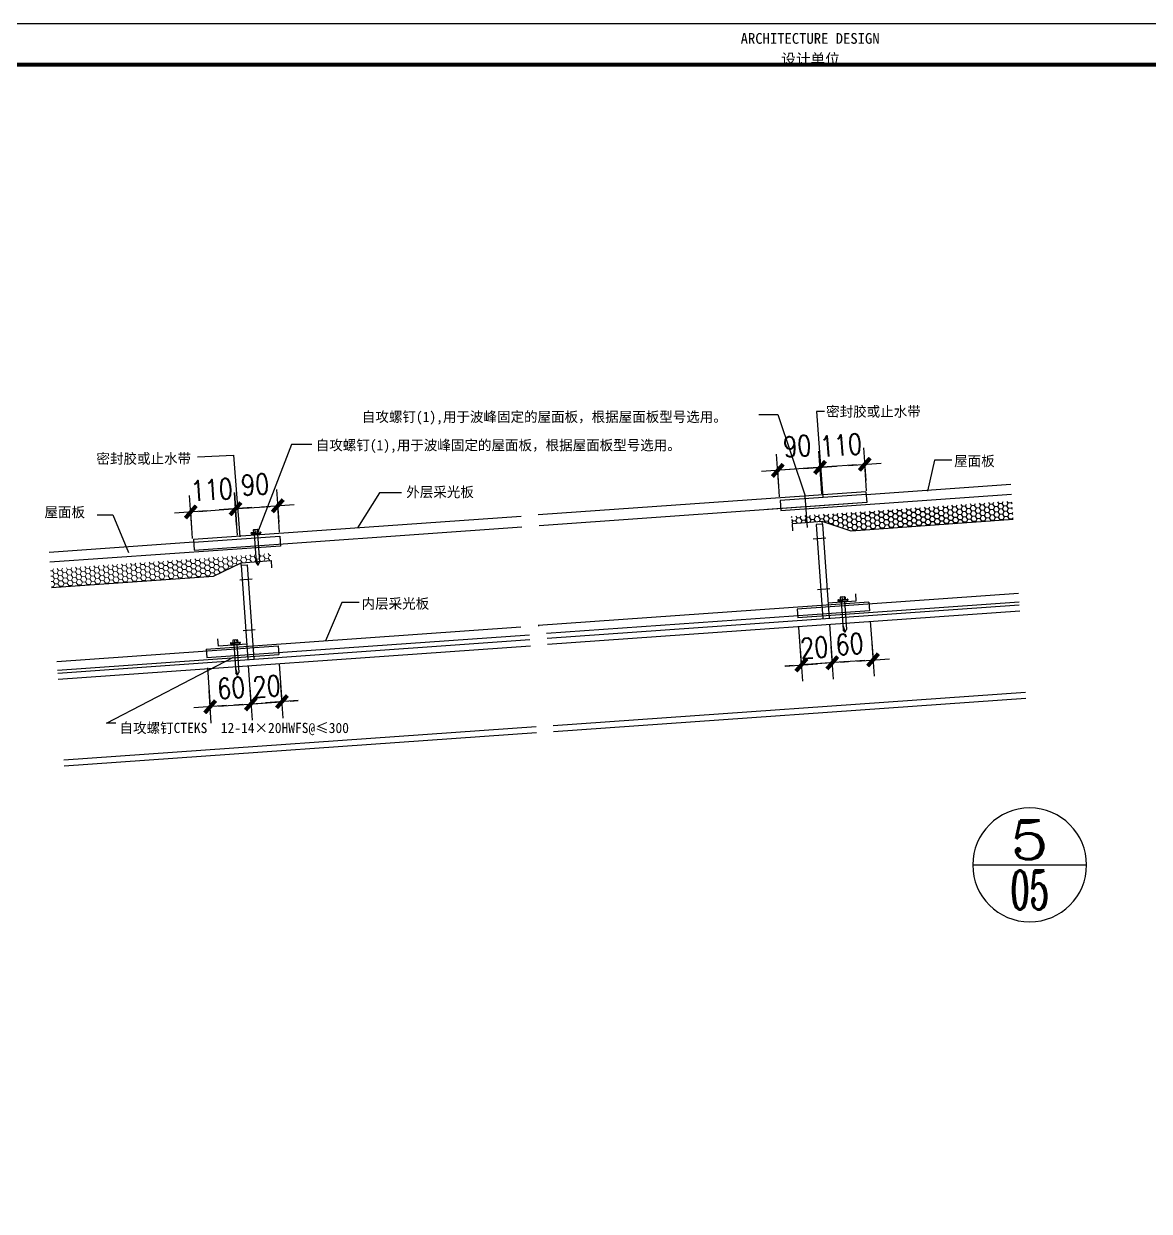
# Model space of a CAD drawing. Extents: x 69728788 to 150676229, y 20164216 to 43663798.
# Drawn here: x 75252680 to 75266445, y 20179397 to 20193916 of the extents above; entities that cross this region are included whole.
import ezdxf
from ezdxf.enums import TextEntityAlignment as Align

# ---------------------------------------------------------------- set-up
doc = ezdxf.new("R2010")
doc.units = 0
doc.header["$LTSCALE"] = 1000
doc.header["$MEASUREMENT"] = 0
doc.linetypes.add('ACAD_ISO02W100', pattern=[15, 12, -3])
doc.layers.get('0').update_dxf_attribs({"linetype": 'CONTINUOUS'})
doc.layers.get('DEFPOINTS').update_dxf_attribs({"linetype": 'CONTINUOUS'})
doc.layers.add('114', color=2, linetype='CONTINUOUS', lineweight=18)
for name, color, linetype in [('2048', 7, 'CONTINUOUS'), ('LAYER1', 51, 'CONTINUOUS'), ('LAYER2', 51, 'ACAD_ISO02W100'), ('PUB_DIM', 3, 'CONTINUOUS'), ('PUB_TEXT', 7, 'CONTINUOUS'), ('PUB_TITLE', 4, 'CONTINUOUS'), ('WALL', 6, 'CONTINUOUS'), ('WINDOW', 4, 'CONTINUOUS'), ('图框', 253, 'CONTINUOUS')]:
    doc.layers.add(name, color=color, linetype=linetype)
doc.styles.add('COMP', font='complex', dxfattribs={"bigfont": 'hztxt'})
doc.styles.add('D50', font='romans.shx', dxfattribs={"width": 0.8, "height": 250, "bigfont": 'hztxt.shx'})
doc.styles.add('宋体', font='SimSun.ttf', dxfattribs={"width": 0.8})
doc.styles.add('黑体', font='simhei.ttf', dxfattribs={"width": 0.6, "height": 4.3})
doc.dimstyles.new('100-N', dxfattribs={"dimscale": 0, "dimtxt": 250, "dimasz": 100, "dimexe": 1.25, "dimexo": 0.625, "dimgap": 125, "dimtad": 1, "dimdec": 0, "dimdsep": 46, "dimtxsty": 'D50', "dimblk1": 'JZF', "dimblk2": 'JZF', "dimsah": 1, "dimcen": 2.5, "dimclrt": 225, "dimadec": 0, "dimazin": 0, "dimtfac": 1, "dimtdec": 0, "dimtmove": 2, "dimatfit": 3, "dimldrblk": 'JZF', "dimfxl": 1, "dimtolj": 1, "dimtzin": 0, "dimarcsym": 0})

# ---------------------------------------------------------------- blocks, each defined once
blk = doc.blocks.new('JZF')
for p, q in [((0, 2), (0, -2)), ((-2, 0), (2, 0))]:
    blk.add_line(p, q)
at = {"color": 3, "const_width": 0.5}
blk.add_lwpolyline([(-0.71, -0.71), (0.71, 0.71)], dxfattribs=at)
blk = doc.blocks.new('*D311')
at = {"layer": 'DEFPOINTS', "color": 0}
for p in [(75277016, 19920629), (75276519, 19920599), (75277050, 19920159)]:
    blk.add_point(p, dxfattribs=at)
at = {"layer": 'LAYER2', "color": 0, "lineweight": -2}
for p, q in [((75277016, 19920628), (75277050, 19920158)), ((75276519, 19920598), (75276552, 19920122)), ((75276652, 19920131), (75276950, 19920152))]:
    blk.add_line(p, q, dxfattribs=at)
at = {"layer": 'LAYER2', "color": 0, "lineweight": -2, "xscale": 100, "yscale": 100, "zscale": 100}
for p, rotation in [((75276552, 19920124), 184.0477285528069), ((75277050, 19920159), 4.047728552806918)]:
    blk.add_blockref('JZF', p, dxfattribs=dict(at, rotation=rotation))
at = {"layer": 'LAYER2', "color": 225, "insert": (75276809, 19920354), "char_height": 250, "attachment_point": 5, "rotation": 4.0477, "style": 'D50'}
blk.add_mtext('\\A1;60', dxfattribs=at)
blk = doc.blocks.new('*D312')
at = {"layer": 'DEFPOINTS', "color": 0}
for p in [(75277016, 19920629), (75277397, 19920650), (75277430, 19920186)]:
    blk.add_point(p, dxfattribs=at)
at = {"layer": 'LAYER2', "color": 0, "lineweight": -2}
for p, q in [((75277397, 19920650), (75277430, 19920184)), ((75277050, 19920159), (75277430, 19920186)), ((75277529, 19920193), (75277629, 19920200)), ((75276950, 19920152), (75276850, 19920145))]:
    blk.add_line(p, q, dxfattribs=at)
at = {"layer": 'LAYER2', "color": 0, "lineweight": -2, "xscale": 100, "yscale": 100, "zscale": 100}
for p, rotation in [((75277050, 19920159), 4.047728552806937), ((75277430, 19920186), 184.0477285528069)]:
    blk.add_blockref('JZF', p, dxfattribs=dict(at, rotation=rotation))
at = {"layer": 'LAYER2', "color": 225, "insert": (75277243, 19920373), "char_height": 250, "attachment_point": 5, "rotation": 4.0477, "style": 'D50'}
blk.add_mtext('\\A1;20', dxfattribs=at)
blk = doc.blocks.new('*D313')
at = {"layer": 'DEFPOINTS', "color": 0}
for p in [(75276862, 19922545), (75276885, 19922220), (75276338, 19922181)]:
    blk.add_point(p, dxfattribs=at)
at = {"layer": 'LAYER2', "color": 0, "lineweight": -2}
for p, q in [((75276338, 19922182), (75276315, 19922507)), ((75276415, 19922513), (75276762, 19922538)), ((75276885, 19922221), (75276862, 19922546))]:
    blk.add_line(p, q, dxfattribs=at)
at = {"layer": 'LAYER2', "color": 0, "lineweight": -2, "xscale": 100, "yscale": 100, "zscale": 100}
for p, rotation in [((75276315, 19922506), 184.0477285528069), ((75276862, 19922545), 4.047728552806918)]:
    blk.add_blockref('JZF', p, dxfattribs=dict(at, rotation=rotation))
at = {"layer": 'LAYER2', "color": 225, "insert": (75276571, 19922777), "char_height": 250, "attachment_point": 5, "rotation": 4.0477, "style": 'D50'}
blk.add_mtext('\\A1;110', dxfattribs=at)
blk = doc.blocks.new('*D314')
at = {"layer": 'DEFPOINTS', "color": 0}
for p in [(75277379, 19922581), (75276885, 19922220), (75277402, 19922257)]:
    blk.add_point(p, dxfattribs=at)
at = {"layer": 'LAYER2', "color": 0, "lineweight": -2}
for p, q in [((75276962, 19922552), (75277280, 19922574)), ((75277402, 19922257), (75277379, 19922583))]:
    blk.add_line(p, q, dxfattribs=at)
at = {"layer": 'LAYER2', "color": 0, "lineweight": -2, "xscale": 100, "yscale": 100, "zscale": 100}
for p, rotation in [((75277379, 19922581), 4.047728552806918), ((75276862, 19922545), 184.0477285528069)]:
    blk.add_blockref('JZF', p, dxfattribs=dict(at, rotation=rotation))
at = {"layer": 'LAYER2', "color": 225, "insert": (75277101, 19922841), "char_height": 250, "attachment_point": 5, "rotation": 4.0477, "style": 'D50'}
blk.add_mtext('\\A1;90', dxfattribs=at)
blk = doc.blocks.new('*D315')
at = {"layer": 'DEFPOINTS', "color": 0}
for p in [(75284011, 19923051), (75284034, 19922726), (75284581, 19922765)]:
    blk.add_point(p, dxfattribs=at)
at = {"layer": 'LAYER2', "color": 0, "lineweight": -2}
for p, q in [((75284458, 19923082), (75284111, 19923058)), ((75284581, 19922765), (75284558, 19923091)), ((75284034, 19922726), (75284011, 19923052))]:
    blk.add_line(p, q, dxfattribs=at)
at = {"layer": 'LAYER2', "color": 0, "lineweight": -2, "xscale": 100, "yscale": 100, "zscale": 100}
for p, rotation in [((75284011, 19923051), 184.0477285528069), ((75284558, 19923089), 4.047728552806937)]:
    blk.add_blockref('JZF', p, dxfattribs=dict(at, rotation=rotation))
at = {"layer": 'LAYER2', "color": 225, "insert": (75284267, 19923322), "char_height": 250, "attachment_point": 5, "rotation": 4.0477, "style": 'D50'}
blk.add_mtext('\\A1;110', dxfattribs=at)
blk = doc.blocks.new('*D316')
at = {"layer": 'DEFPOINTS', "color": 0}
for p in [(75283494, 19923014), (75283517, 19922689), (75284034, 19922726)]:
    blk.add_point(p, dxfattribs=at)
at = {"layer": 'LAYER2', "color": 0, "lineweight": -2}
for p, q in [((75283517, 19922690), (75283494, 19923015)), ((75283911, 19923044), (75283594, 19923021))]:
    blk.add_line(p, q, dxfattribs=at)
at = {"layer": 'LAYER2', "color": 0, "lineweight": -2, "xscale": 100, "yscale": 100, "zscale": 100}
for p, rotation in [((75283494, 19923014), 184.0477285528069), ((75284011, 19923051), 4.047728552806937)]:
    blk.add_blockref('JZF', p, dxfattribs=dict(at, rotation=rotation))
at = {"layer": 'LAYER2', "color": 225, "insert": (75283733, 19923310), "char_height": 250, "attachment_point": 5, "rotation": 4.0477, "style": 'D50'}
blk.add_mtext('\\A1;90', dxfattribs=at)
blk = doc.blocks.new('*D317')
at = {"layer": 'DEFPOINTS', "color": 0}
for p in [(75283749, 19921100), (75284128, 19921132), (75283782, 19920635)]:
    blk.add_point(p, dxfattribs=at)
at = {"layer": 'LAYER2', "color": 0, "lineweight": -2}
for p, q in [((75283749, 19921099), (75283782, 19920634)), ((75283682, 19920628), (75283582, 19920621)), ((75284161, 19920662), (75283782, 19920635)), ((75284261, 19920669), (75284361, 19920676))]:
    blk.add_line(p, q, dxfattribs=at)
at = {"layer": 'LAYER2', "color": 0, "lineweight": -2, "xscale": 100, "yscale": 100, "zscale": 100}
for p, rotation in [((75283782, 19920635), 4.047728552806918), ((75284161, 19920662), 184.0477285528069)]:
    blk.add_blockref('JZF', p, dxfattribs=dict(at, rotation=rotation))
at = {"layer": 'LAYER2', "color": 225, "insert": (75283940, 19920847), "char_height": 250, "attachment_point": 5, "rotation": 4.0477, "style": 'D50'}
blk.add_mtext('\\A1;20', dxfattribs=at)
blk = doc.blocks.new('*D318')
at = {"layer": 'DEFPOINTS', "color": 0}
for p in [(75284128, 19921132), (75284625, 19921173), (75284161, 19920662)]:
    blk.add_point(p, dxfattribs=at)
at = {"layer": 'LAYER2', "color": 0, "lineweight": -2}
for p, q in [((75284128, 19921132), (75284161, 19920661)), ((75284625, 19921172), (75284659, 19920696)), ((75284559, 19920690), (75284261, 19920669))]:
    blk.add_line(p, q, dxfattribs=at)
at = {"layer": 'LAYER2', "color": 0, "lineweight": -2, "xscale": 100, "yscale": 100, "zscale": 100}
for p, rotation in [((75284659, 19920697), 4.047728552806937), ((75284161, 19920662), 184.0477285528069)]:
    blk.add_blockref('JZF', p, dxfattribs=dict(at, rotation=rotation))
at = {"layer": 'LAYER2', "color": 225, "insert": (75284372, 19920890), "char_height": 250, "attachment_point": 5, "rotation": 4.0477, "style": 'D50'}
blk.add_mtext('\\A1;60', dxfattribs=at)
blk = doc.blocks.new('zgls')
at = {"layer": '2048', "color": 4}
for p, q in [((75292288.2, 19865657.9), (75292260.5, 19865484.7)), ((75292269.7, 19865667), (75292269.4, 19865664.2)), ((75292271.8, 19865660.8), (75292325, 19865652.3)), ((75292273.3, 19865669.6), (75292326.5, 19865661.1)), ((75292274.8, 19865660.2), (75292274.1, 19865654.8)), ((75292274.1, 19865654.8), (75292319.5, 19865647.6)), ((75292320.5, 19865652.9), (75292274.8, 19865660.2)), ((75292307.2, 19865654.3), (75292279.6, 19865481.9)), ((75292287, 19865680.5), (75292285, 19865667.8)), ((75292314.2, 19865679.3), (75292290.4, 19865683)), ((75292295.5, 19865667), (75292294, 19865666.3)), ((75292297.5, 19865679.8), (75292295.5, 19865667)), ((75292296.5, 19865665.8), (75292295.5, 19865667)), ((75292297.5, 19865679.8), (75292295.6, 19865682.1)), ((75292301.9, 19865681.1), (75292297.5, 19865679.8)), ((75292308.5, 19865665.3), (75292306.4, 19865664.2)), ((75292310.6, 19865678.2), (75292308.5, 19865665.3)), ((75292310.6, 19865678), (75292309, 19865680)), ((75292316.7, 19865675.8), (75292314.7, 19865662.9)), ((75292319.5, 19865647.6), (75292320.5, 19865652.9)), ((75292329, 19865657.6), (75292328.5, 19865654.8)), ((75292265, 19865513), (75292267.4, 19865466.8)), ((75292267.4, 19865466.8), (75292260.5, 19865484.8)), ((75292267.4, 19865466.8), (75292279.6, 19865481.9))]:
    blk.add_line(p, q, dxfattribs=at)
at = {"layer": '2048'}
for centre, radius, start, end in [((75292272.2, 19865663.7), 2.88, 169.58397, 261.69434), ((75292272.7, 19865666.7), 2.97, 78.69007, 168.49344), ((75292290, 19865680), 3, 82.01068, 170.07377), ((75292313.9, 19865676.2), 2.86, 351.84042, 86.65806), ((75292325.7, 19865655.3), 3.11, 257.63752, 351.73445), ((75292326, 19865658.1), 3.04, 350.53769, 78.95906)]:
    blk.add_arc(centre, radius, start, end, dxfattribs=at)
blk = doc.blocks.new('_INDEX2')
blk.add_line((-0.5, 0), (0.5, 0))
at = {"const_width": 0.035}
blk.add_lwpolyline([(-0.5, 0, 1), (0.5, 0, 1)], format="xyb", close=True, dxfattribs=at)
at = {"style": 'COMP'}
for tag, width, p, p2 in [('1', 2.333333, (-0.17, 0.05), (0.17, 0.05)), ('-', 1.166667, (-0.17, -0.39), (0.17, -0.39))]:
    blk.add_attdef(tag, text='', height=0.34, dxfattribs=dict(at, width=width)).set_placement(p, p2, align=Align.FIT)
blk = doc.blocks.new('gfh')
h = blk.add_hatch()
h.set_pattern_fill('HONEY', color=2, scale=300, angle=4.04773, style=0)
h.set_pattern_definition([(184.04773, (75330002.122, 19931467.656), (-58.402084, 28.4244), [37.5, -75]), (64.04773, (75330002.122, 19931467.656), (53.817295, 36.365488), [37.5, -75]), (124.04773, (75330002.122, 19931467.656), (-4.58479, 64.789889), [-75, 37.5])])
h.paths.add_polyline_path([(75283669, 19922362.6), (75283662.9, 19922449.1), (75283695.4, 19922451.4), (75286357.4, 19922639.8), (75286373.5, 19922412.7), (75284393.5, 19922272.6), (75284037.1, 19922388.7)])
at = {"layer": '114'}
h = blk.add_hatch(dxfattribs=at)
h.set_pattern_fill('HONEY', color=256, scale=300, angle=4.04773, style=0)
h.set_pattern_definition([(4.04773, (75230144.046, 19924401.303), (53.817295, 36.365488), [37.5, -75]), (124.04773, (75230144.046, 19924401.303), (-58.402084, 28.4244), [37.5, -75]), (64.04773, (75230144.046, 19924401.303), (-4.584789, 64.78989), [-75, 37.5])])
h.paths.add_polyline_path([(75277297.7, 19921911.8), (75277291.5, 19921998.3), (75277259, 19921996), (75274597, 19921807.6), (75274613.1, 19921580.5), (75276593, 19921720.6), (75276929.5, 19921885.7)])
for p, q in [((75283856.5, 19922316.3), (75283829.3, 19922701.3)), ((75284037.1, 19922388.7), (75283669, 19922362.6)), ((75283669, 19922362.6), (75283675.3, 19922274.2)), ((75284039.4, 19922356.2), (75283964.6, 19922350.9)), ((75283964.6, 19922350.9), (75284046.2, 19921197.9)), ((75284393.5, 19922272.6), (75284037.1, 19922388.7)), ((75284039.4, 19922356.2), (75284037.1, 19922388.7)), ((75284039.4, 19922356.2), (75284121, 19921203.2)), ((75286373.5, 19922412.7), (75284393.5, 19922272.6)), ((75284080.8, 19922184.2), (75283928.8, 19922173.5)), ((75276929.5, 19921885.7), (75277297.7, 19921911.8)), ((75277297.7, 19921911.8), (75277303.9, 19921823.3)), ((75276593, 19921720.6), (75276929.5, 19921885.7)), ((75276931.8, 19921853.3), (75276929.5, 19921885.7)), ((75276931.8, 19921853.3), (75277006.6, 19921858.6)), ((75276931.8, 19921853.3), (75277013.4, 19920700.3)), ((75277006.6, 19921858.6), (75277088.2, 19920705.6)), ((75274613.1, 19921580.5), (75276593, 19921720.6)), ((75276915, 19921677.1), (75277067, 19921687.9)), ((75284128.9, 19921564.6), (75283981.1, 19921554.2)), ((75284454, 19921418.3), (75284447.9, 19921504.8)), ((75286447.4, 19921367.9), (75280671.7, 19920959.1)), ((75284107.5, 19921393.8), (75284454, 19921418.3)), ((75286452.7, 19921293.1), (75280677, 19920884.3)), ((75276954.7, 19921057), (75277102.5, 19921067.4)), ((75280562.3, 19921116.8), (75280574.6, 19921117.7)), ((75274687, 19920535.6), (75280462.7, 19920944.4)), ((75276653.5, 19920866.3), (75276647.3, 19920952.8)), ((75276999.9, 19920890.8), (75276653.5, 19920866.3)), ((75274692.3, 19920460.8), (75280468, 19920869.6)), ((75280747, 19919894.8), (75286522.7, 19920303.5)), ((75280752.3, 19919820), (75286528, 19920228.7)), ((75280538.1, 19919880), (75274762.3, 19919471.3)), ((75280543.4, 19919805.2), (75274767.6, 19919396.5))]:
    blk.add_line(p, q)
blk.add_lwpolyline([(75274613.1, 19921580.5), (75276593, 19921720.6), (75276929.5, 19921885.7), (75277297.7, 19921911.8), (75277303.9, 19921823.3)])
at = {"layer": 'LAYER1'}
blk.add_line((75275399.7, 19919921.7), (75275284.6, 19919921.7), dxfattribs=at)
at = {"layer": 'PUB_DIM'}
for p, q in [((75283264.3, 19923696.5), (75283494.5, 19923696.5)), ((75283494.5, 19923696.5), (75283829.3, 19922701.3)), ((75284065.3, 19923734.8), (75283969.4, 19923734.8)), ((75283969.4, 19923734.8), (75284044, 19922681.5)), ((75277548.1, 19923332.4), (75277123.8, 19922230.3)), ((75277797.5, 19923332.4), (75277548.1, 19923332.4)), ((75276397.2, 19923179.1), (75276838.4, 19923198.3)), ((75276838.4, 19923198.3), (75276915.1, 19922201.9)), ((75285412.7, 19923140.8), (75285326.3, 19922761.1)), ((75285623.7, 19923140.8), (75285412.7, 19923140.8)), ((75278622.3, 19922738.4), (75278352, 19922313.7)), ((75278890.8, 19922738.4), (75278622.3, 19922738.4)), ((75275169.6, 19922470.2), (75275361.4, 19922470.2)), ((75275361.4, 19922470.2), (75275553.2, 19922010.3)), ((75278161.9, 19921397.1), (75277963.3, 19920928.2)), ((75278372.9, 19921397.1), (75278161.9, 19921397.1)), ((75275284.6, 19919921.7), (75276838.1, 19920731.8))]:
    blk.add_line(p, q, dxfattribs=at)
at = {"layer": 'WALL'}
for p, q in [((75284574.8, 19922719), (75286343, 19922844.2)), ((75284574.8, 19922719), (75283522.4, 19922644.6)), ((75283522.4, 19922644.6), (75283531, 19922522.5)), ((75283531, 19922522.5), (75286351.6, 19922722.1)), ((75276350.7, 19922137.1), (75277403.1, 19922211.5)), ((75277403.1, 19922211.5), (75277411.7, 19922089.5)), ((75276350.7, 19922137.1), (75274582.5, 19922011.9)), ((75277411.7, 19922089.5), (75274591.2, 19921889.9)), ((75286437.5, 19921507.6), (75283730.7, 19921316.1)), ((75286445, 19921402.9), (75283738.1, 19921211.3)), ((75283730.7, 19921316.1), (75283738.1, 19921211.3)), ((75274677.1, 19920675.4), (75277384, 19920867)), ((75274684.5, 19920570.7), (75277391.4, 19920762.2)), ((75277384, 19920867), (75277391.4, 19920762.2))]:
    blk.add_line(p, q, dxfattribs=at)
at = {"layer": 'WINDOW'}
for p, q in [((75284572.3, 19922753.9), (75280564.7, 19922470.3)), ((75284572.3, 19922753.9), (75284581.7, 19922621.3)), ((75284581.7, 19922621.3), (75280574.1, 19922337.7)), ((75284581.7, 19922621.3), (75283368.4, 19922535.4)), ((75276348.2, 19922171.9), (75280355.8, 19922455.5)), ((75276357.6, 19922039.3), (75280365.2, 19922322.9)), ((75276348.2, 19922171.9), (75276357.6, 19922039.3)), ((75284607.1, 19921403), (75280562.3, 19921116.8)), ((75284607.1, 19921403), (75284614.5, 19921298.3)), ((75284614.5, 19921298.3), (75280667.4, 19921019)), ((75276504, 19920829.6), (75280353.3, 19921102)), ((75276511.4, 19920724.9), (75280458.5, 19921004.2)), ((75276504, 19920829.6), (75276511.4, 19920724.9))]:
    blk.add_line(p, q, dxfattribs=at)
at = {"xscale": 1.999999998969351, "zscale": 2, "rotation": 13.16875457442527}
for p, yscale in [((-62296020.6, -53070439.1), 2.000000000286263), ((-62288842.2, -53071261.4), 2.000000000286377), ((-62296271.4, -53071787.2), 2.000000000286354)]:
    blk.add_blockref('zgls', p, dxfattribs=dict(at, yscale=yscale))
at = {"layer": 'PUB_TEXT'}
ref = blk.add_blockref('_INDEX2', (75286575, 19918190), dxfattribs=dict(at, xscale=1392.306953683496, yscale=1392.306961469352, zscale=1392.306964980767))
ref.add_attrib('1', '5', dxfattribs={"layer": '0', "height": 473.4, "style": 'COMP', "width": 1.5}).set_placement((75286338.3, 19918259.6), (75286811.7, 19918259.6), align=Align.FIT)
ref.add_attrib('-', '05', dxfattribs={"layer": '0', "height": 473.38, "style": 'COMP', "width": 0.617647}).set_placement((75286338.3, 19917647), (75286811.7, 19917647), align=Align.FIT)
at = {"layer": 'PUB_TEXT', "color": 0, "style": '宋体', "width": 0.969899}
for s, height, p in [('密封胶或止水带', 125, (75284085.3, 19923671.4)), ('自攻螺钉(1),用于波峰固定的屋面板，根据屋面板型号选用。', 125.001, (75278407.1, 19923606.8)), ('自攻螺钉(1),用于波峰固定的屋面板，根据屋面板型号选用。', 125.001, (75277843.8, 19923260.1)), ('密封胶或止水带', 125, (75275161, 19923095.8)), ('屋面板', 125, (75285651.1, 19923066.8)), ('外层采光板', 125, (75278950.5, 19922687.6)), ('屋面板', 125, (75274525.4, 19922441.2)), ('内层采光板', 125, (75278404.1, 19921323)), ('自攻螺钉CTEKS  12-14×20HWFS@≤300', 125.001, (75275443.6, 19919802.7))]:
    blk.add_text(s, height=height, dxfattribs=at).set_placement(p)
at = {"layer": 'LAYER2'}
for base, p1, p2, text, override, picture, middle in [((75284011.3, 19923050.7), (75284581.1, 19922764.6), (75284034.2, 19922725.9), '110', {"dimscale": 1}, '*D315', (75284266.9, 19923321.8)), ((75283493.9, 19923014), (75284034.2, 19922725.9), (75283516.9, 19922689.3), '90', {"dimscale": 1, "dimse1": 1}, '*D316', (75283732.9, 19923310.4)), ((75276861.9, 19922544.7), (75276338, 19922181.3), (75276884.9, 19922220), '110', {"dimscale": 1}, '*D313', (75276570.6, 19922777.2)), ((75277379.3, 19922581.3), (75276884.9, 19922220), (75277402.2, 19922256.6), '90', {"dimscale": 1, "dimse1": 1}, '*D314', (75277100.9, 19922841)), ((75283781.5, 19920635.1), (75284128.1, 19921132.2), (75283748.6, 19921100), '20', {"dimscale": 1, "dimse1": 1}, '*D317', (75283940.1, 19920846.8)), ((75284161.3, 19920662), (75284625.2, 19921172.8), (75284128.1, 19921132.2), '60', {"dimscale": 1}, '*D318', (75284372.5, 19920889.6)), ((75277049.7, 19920158.8), (75276518.5, 19920599.1), (75277016.4, 19920629), '60', {"dimscale": 1}, '*D311', (75276808.6, 19920354.3)), ((75277429.5, 19920185.6), (75277016.4, 19920629), (75277396.6, 19920650.5), '20', {"dimscale": 1, "dimse1": 1}, '*D312', (75277242.7, 19920372.9))]:
    dim = blk.add_linear_dim(base=base, p1=p1, p2=p2, angle=4.04773, text=text, dimstyle='100-N', override=override, dxfattribs=at)
    dim.commit()
    dim.dimension.update_dxf_attribs({"geometry": picture, "text_midpoint": middle, "dimtype": 160})

msp = doc.modelspace()

# ---------------------------------------------------------------- linework, layer by layer
at = {"layer": 'PUB_TITLE'}
msp.add_lwpolyline([(75219157, 20164216), (75271707, 20164216), (75271707, 20193916), (75219157, 20193916)], close=True, dxfattribs=at)
at = {"layer": 'PUB_TITLE', "const_width": 50}
msp.add_lwpolyline([(75220407, 20164716), (75271207, 20164716), (75271207, 20193416), (75220407, 20193416)], close=True, dxfattribs=at)

# ---------------------------------------------------------------- block references
msp.add_blockref('gfh', (-21592, 265441))

# ---------------------------------------------------------------- texts
at = {"layer": '图框', "color": 4, "style": '黑体'}
for s, height, p in [('ARCHITECTURE DESIGN', 131.47, (75261448, 20193671)), ('设计单位', 131.5, (75261944, 20193419))]:
    msp.add_text(s, height=height, dxfattribs=at).set_placement(p)

doc.saveas('drawing.dxf')
